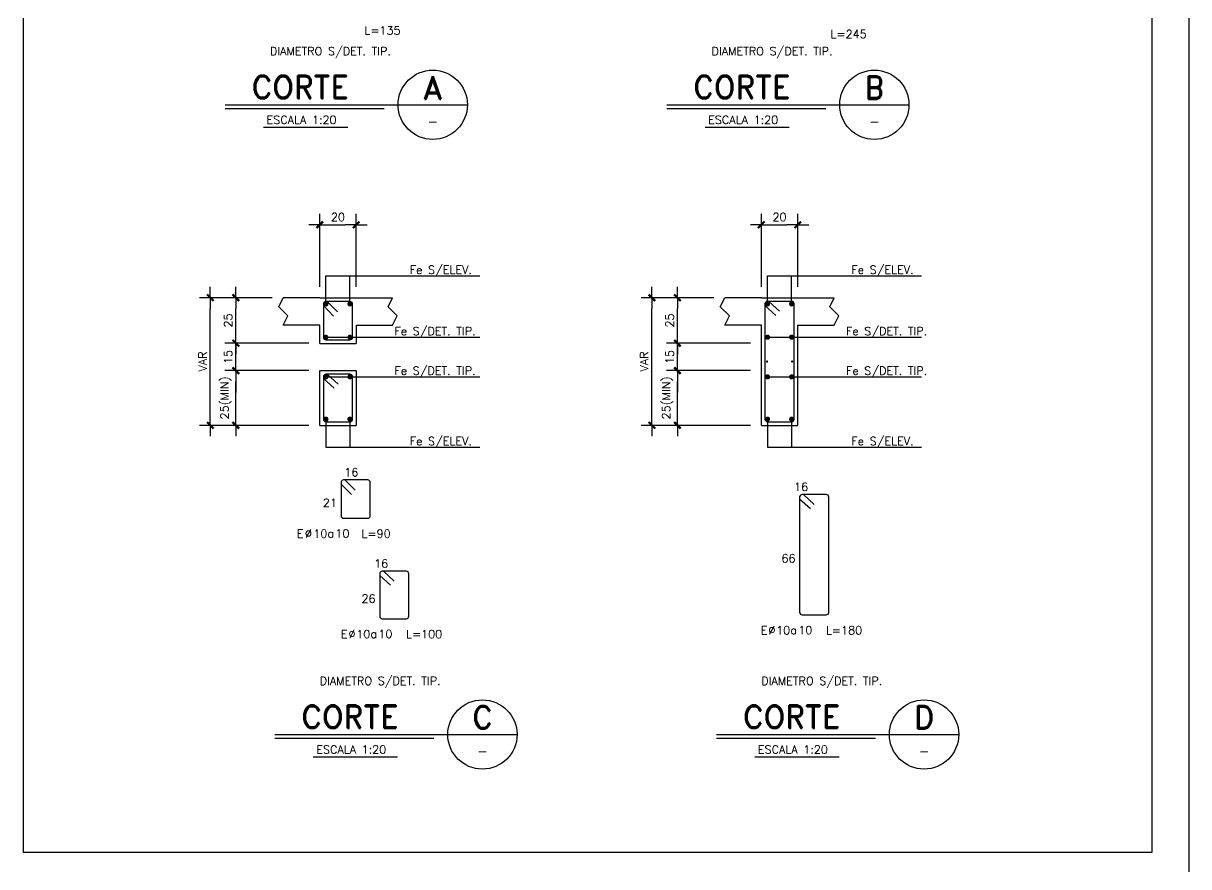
# Model space of a CAD drawing. Extents: x -5655 to 11739, y 66 to 16160.
# Drawn here: x 4089 to 5687, y 903 to 2060 of the extents above; entities that cross this region are included whole.
import ezdxf
from ezdxf.enums import TextEntityAlignment as Align

# ---------------------------------------------------------------- set-up
doc = ezdxf.new("R2010")
doc.units = 0
doc.header["$LTSCALE"] = 30
doc.header["$MEASUREMENT"] = 0
doc.layers.get('0').update_dxf_attribs({"linetype": 'CONTINUOUS'})
for name, color, linetype in [('RLA-CORTES', 5, 'CONTINUOUS'), ('RLA-FE', 7, 'CONTINUOUS'), ('RLA-FORMATO', 7, 'CONTINUOUS')]:
    doc.layers.add(name, color=color, linetype=linetype)
doc.styles.add('ROMANS', font='romans.shx', dxfattribs={"height": 11.25})
doc.styles.add('SIETE50', font='ROMAND.SHX', dxfattribs={"height": 31.5})
doc.dimstyles.new('ING20', dxfattribs={"dimscale": 50, "dimtxt": 0.27, "dimasz": 0.3, "dimexe": 0.3, "dimexo": 1, "dimgap": 0.1, "dimtad": 1, "dimdec": 1, "dimlfac": 0.4, "dimzin": 12, "dimdsep": 46, "dimtxsty": 'ROMANS', "dimblk1": 'TICK1', "dimblk2": 'TICK1', "dimsah": 1, "dimcen": 0.09, "dimse1": 1, "dimse2": 1, "dimclrd": 2, "dimclre": 1, "dimclrt": 3, "dimadec": 0, "dimazin": 0, "dimtfac": 1, "dimtdec": 1, "dimtix": 1, "dimtmove": 2, "dimatfit": 3, "dimldrblk": 'TICK1', "dimfxl": 1, "dimtolj": 1, "dimtzin": 12, "dimarcsym": 0})

# ---------------------------------------------------------------- blocks, each defined once
blk = doc.blocks.new('TITULO_CORTE')
at = {"layer": 'RLA-CORTES', "color": 6}
for p, q in [((-45.8, -250), (286.2, -250)), ((-45.8, -255), (172.2, -255))]:
    blk.add_line(p, q, dxfattribs=at)
at = {"layer": 'RLA-CORTES', "color": 3}
blk.add_line((6.6, -280.5), (122.1, -280.5), dxfattribs=at)
blk.add_circle((238.7, -250), 47.5, dxfattribs=at)
at = {"layer": 'RLA-CORTES', "color": 6, "style": 'SIETE50'}
blk.add_text('CORTE', height=31.5, dxfattribs=at).set_placement((-9.6, -241.4))
at = {"layer": 'RLA-CORTES', "color": 6, "style": 'SIETE50', "flags": 12}
blk.add_attdef('CORTE', text='', height=31.5, dxfattribs=at).set_placement((238.8, -226.4), align=Align.MIDDLE_CENTER)
at = {"layer": 'RLA-CORTES', "color": 3, "style": 'ROMANS', "flags": 12}
blk.add_attdef('ESCALA', (10.9, -276.3), '', height=11.2, dxfattribs=at)
blk.add_attdef('PLANO', text='', height=13, dxfattribs=at).set_placement((238.9, -272.8), align=Align.MIDDLE)
blk = doc.blocks.new('TICK1')
at = {"color": 2}
for points in [[(0, 0), (-1, 0)], [(0, 0), (1, 0)]]:
    blk.add_lwpolyline(points, dxfattribs=at)
at = {"color": 2, "const_width": 0.2}
blk.add_lwpolyline([(-0.3, -0.3), (0.3, 0.3)], dxfattribs=at)
blk = doc.blocks.new('*D1842')
at = {"layer": 'RLA-CORTES', "color": 2, "lineweight": -2, "transparency": 16777216}
blk.add_line((4345.4, 1523.5), (4345.4, 1668.5), dxfattribs=at)
at = {"layer": 'RLA-CORTES', "color": 2, "lineweight": -2, "transparency": 16777216, "xscale": 15, "yscale": 15, "zscale": 15}
for p, rotation in [((4345.4, 1683.5), 90), ((4345.4, 1508.5), 270)]:
    blk.add_blockref('TICK1', p, dxfattribs=dict(at, rotation=rotation))
at = {"layer": 'RLA-CORTES', "color": 3, "transparency": 16777216, "insert": (4334.8, 1596), "char_height": 11.25, "attachment_point": 5, "rotation": 90, "style": 'ROMANS'}
blk.add_mtext('\\A1;VAR', dxfattribs=at)
blk = doc.blocks.new('*D1843')
at = {"layer": 'RLA-CORTES', "color": 2, "lineweight": -2, "transparency": 16777216}
blk.add_line((4510.4, 1783.5), (4530.4, 1783.5), dxfattribs=at)
at = {"layer": 'RLA-CORTES', "color": 2, "lineweight": -2, "transparency": 16777216, "xscale": 15, "yscale": 15, "zscale": 15, "rotation": 180}
blk.add_blockref('TICK1', (4495.4, 1783.5), dxfattribs=at)
at = {"layer": 'RLA-CORTES', "color": 2, "lineweight": -2, "transparency": 16777216, "xscale": 15, "yscale": 15, "zscale": 15}
blk.add_blockref('TICK1', (4545.4, 1783.5), dxfattribs=at)
at = {"layer": 'RLA-CORTES', "color": 3, "transparency": 16777216, "insert": (4520.4, 1794.1), "char_height": 11.25, "attachment_point": 5, "style": 'ROMANS'}
blk.add_mtext('\\A1;20', dxfattribs=at)
blk = doc.blocks.new('PUNTO')
at = {"layer": 'RLA-CORTES', "color": 1}
blk.add_lwpolyline([(0, 0), (0, 19.2), (0, 38.5)], dxfattribs=at)
at = {"layer": 'RLA-CORTES', "color": 2, "const_width": 3.5}
blk.add_lwpolyline([(-1.8, 0, 1), (1.8, 0, 1)], format="xyb", close=True, dxfattribs=at)
blk = doc.blocks.new('PUNTO2')
at = {"layer": 'RLA-CORTES', "color": 2, "const_width": 3.5}
blk.add_lwpolyline([(-1.8, 0, 1), (1.8, 0, 1)], format="xyb", close=True, dxfattribs=at)
at = {"layer": 'RLA-CORTES', "color": 1}
blk.add_lwpolyline([(0, 0), (0, -19.2), (0, -38.5)], dxfattribs=at)
blk = doc.blocks.new('*D1844')
at = {"layer": 'RLA-CORTES', "color": 2, "lineweight": -2, "transparency": 16777216}
for p, q in [((4380.4, 1636), (4380.4, 1651)), ((4380.4, 1583.5), (4380.4, 1621)), ((4380.4, 1568.5), (4380.4, 1553.5))]:
    blk.add_line(p, q, dxfattribs=at)
at = {"layer": 'RLA-CORTES', "color": 2, "lineweight": -2, "transparency": 16777216, "xscale": 15, "yscale": 15, "zscale": 15}
for p, rotation in [((4380.4, 1621), 270), ((4380.4, 1583.5), 90)]:
    blk.add_blockref('TICK1', p, dxfattribs=dict(at, rotation=rotation))
at = {"layer": 'RLA-CORTES', "color": 3, "transparency": 16777216, "insert": (4369.8, 1602.2), "char_height": 11.25, "attachment_point": 5, "rotation": 90, "style": 'ROMANS'}
blk.add_mtext('\\A1;15', dxfattribs=at)
blk = doc.blocks.new('*D1845')
at = {"layer": 'RLA-CORTES', "color": 2, "lineweight": -2, "transparency": 16777216}
blk.add_line((4380.4, 1636), (4380.4, 1668.5), dxfattribs=at)
at = {"layer": 'RLA-CORTES', "color": 2, "lineweight": -2, "transparency": 16777216, "xscale": 15, "yscale": 15, "zscale": 15}
for p, rotation in [((4380.4, 1683.5), 90), ((4380.4, 1621), 270)]:
    blk.add_blockref('TICK1', p, dxfattribs=dict(at, rotation=rotation))
at = {"layer": 'RLA-CORTES', "color": 3, "transparency": 16777216, "insert": (4369.8, 1652.2), "char_height": 11.25, "attachment_point": 5, "rotation": 90, "style": 'ROMANS'}
blk.add_mtext('\\A1;25', dxfattribs=at)
blk = doc.blocks.new('*D1847')
at = {"layer": 'RLA-CORTES', "color": 2, "lineweight": -2, "transparency": 16777216}
blk.add_line((5115.9, 1783.5), (5135.9, 1783.5), dxfattribs=at)
at = {"layer": 'RLA-CORTES', "color": 2, "lineweight": -2, "transparency": 16777216, "xscale": 15, "yscale": 15, "zscale": 15, "rotation": 180}
blk.add_blockref('TICK1', (5100.9, 1783.5), dxfattribs=at)
at = {"layer": 'RLA-CORTES', "color": 2, "lineweight": -2, "transparency": 16777216, "xscale": 15, "yscale": 15, "zscale": 15}
blk.add_blockref('TICK1', (5150.9, 1783.5), dxfattribs=at)
at = {"layer": 'RLA-CORTES', "color": 3, "transparency": 16777216, "insert": (5125.9, 1794.1), "char_height": 11.25, "attachment_point": 5, "style": 'ROMANS'}
blk.add_mtext('\\A1;20', dxfattribs=at)
blk = doc.blocks.new('*D1848')
at = {"layer": 'RLA-CORTES', "color": 2, "lineweight": -2, "transparency": 16777216}
for p, q in [((4985.9, 1636), (4985.9, 1651)), ((4985.9, 1583.5), (4985.9, 1621)), ((4985.9, 1568.5), (4985.9, 1553.5))]:
    blk.add_line(p, q, dxfattribs=at)
at = {"layer": 'RLA-CORTES', "color": 2, "lineweight": -2, "transparency": 16777216, "xscale": 15, "yscale": 15, "zscale": 15}
for p, rotation in [((4985.9, 1621), 270), ((4985.9, 1583.5), 90)]:
    blk.add_blockref('TICK1', p, dxfattribs=dict(at, rotation=rotation))
at = {"layer": 'RLA-CORTES', "color": 3, "transparency": 16777216, "insert": (4975.3, 1602.2), "char_height": 11.25, "attachment_point": 5, "rotation": 90, "style": 'ROMANS'}
blk.add_mtext('\\A1;15', dxfattribs=at)
blk = doc.blocks.new('*D1849')
at = {"layer": 'RLA-CORTES', "color": 2, "lineweight": -2, "transparency": 16777216}
blk.add_line((4985.9, 1636), (4985.9, 1668.5), dxfattribs=at)
at = {"layer": 'RLA-CORTES', "color": 2, "lineweight": -2, "transparency": 16777216, "xscale": 15, "yscale": 15, "zscale": 15}
for p, rotation in [((4985.9, 1683.5), 90), ((4985.9, 1621), 270)]:
    blk.add_blockref('TICK1', p, dxfattribs=dict(at, rotation=rotation))
at = {"layer": 'RLA-CORTES', "color": 3, "transparency": 16777216, "insert": (4975.3, 1652.2), "char_height": 11.25, "attachment_point": 5, "rotation": 90, "style": 'ROMANS'}
blk.add_mtext('\\A1;25', dxfattribs=at)
blk = doc.blocks.new('PUNTO1')
at = {"layer": 'RLA-CORTES', "color": 2, "const_width": 3.5}
blk.add_lwpolyline([(-1.8, 0, 1), (1.8, 0, 1)], format="xyb", close=True, dxfattribs=at)
blk = doc.blocks.new('*D1850')
at = {"layer": 'RLA-CORTES', "color": 2, "lineweight": -2, "transparency": 16777216}
blk.add_line((4380.4, 1523.5), (4380.4, 1568.5), dxfattribs=at)
at = {"layer": 'RLA-CORTES', "color": 2, "lineweight": -2, "transparency": 16777216, "xscale": 15, "yscale": 15, "zscale": 15}
for p, rotation in [((4380.4, 1583.5), 90), ((4380.4, 1508.5), 270)]:
    blk.add_blockref('TICK1', p, dxfattribs=dict(at, rotation=rotation))
at = {"layer": 'RLA-CORTES', "color": 3, "transparency": 16777216, "insert": (4366.8, 1546), "char_height": 11.25, "attachment_point": 5, "rotation": 90, "style": 'ROMANS'}
blk.add_mtext('\\A1;25(MIN)', dxfattribs=at)
blk = doc.blocks.new('*U1853')
for p, q in [((5, -90.7), (19.8, -104.2)), ((10.3, -85), (25.1, -98.5))]:
    blk.add_line(p, q)
at = {"layer": 'RLA-CORTES', "color": 0}
for p, q in [((5, -88.5), (5, -146.5)), ((41.5, -85), (8.5, -85)), ((45, -146.5), (45, -88.5)), ((8.5, -150), (41.5, -150))]:
    blk.add_line(p, q, dxfattribs=at)
for centre, start, end in [((8.5, -88.5), 90, 180), ((41.5, -88.5), 0, 90), ((8.5, -146.5), 180, 270), ((41.5, -146.5), 270, 0)]:
    blk.add_arc(centre, 3.5, start, end, dxfattribs=at)
at = {"layer": 'RLA-FE', "color": 3, "style": 'ROMANS'}
for tag, p, flags in [('PARCIAL1', (-2.6, -80), 8), ('PHI', (-37.8, -176.5), 12), ('A', (-7.7, -176.5), 12), ('ESP', (3.2, -176.5), 12), ('TEXTO_FE1', (41.1, -176.8), 8), ('TIPO', (0.1, -211.5), 13), ('CORTE', (-8.6, -230.7), 13), ('NUM', (-0.7, -250.4), 13)]:
    blk.add_attdef(tag, p, '', height=11.2, dxfattribs=dict(at, flags=flags))
at = {"layer": 'RLA-FE', "color": 3, "style": 'ROMANS', "flags": 8}
for tag, p in [('PARCIAL2', (-0.6, -128.1)), ('ESTRIBO', (-39, -176.8))]:
    blk.add_attdef(tag, text='', height=11.2, dxfattribs=at).set_placement(p, align=Align.RIGHT)
at = {"layer": 'RLA-FE', "color": 3, "style": 'ROMANS', "flags": 12}
blk.add_attdef('DIAM', text='', height=11.2, dxfattribs=at).set_placement((-17.5, -176.8), align=Align.CENTER)
blk = doc.blocks.new('*U1854')
at = {"color": 2}
for p, q in [((5, 64.3), (19.8, 50.8)), ((10.3, 70), (25.1, 56.5))]:
    blk.add_line(p, q, dxfattribs=at)
at = {"layer": 'RLA-CORTES', "color": 2}
for p, q in [((5, 66.5), (5, 8.5)), ((41.5, 70), (8.5, 70)), ((45, 8.5), (45, 66.5)), ((8.5, 5), (41.5, 5))]:
    blk.add_line(p, q, dxfattribs=at)
for centre, start, end in [((8.5, 66.5), 90, 180), ((41.5, 66.5), 0, 90), ((8.5, 8.5), 180, 270), ((41.5, 8.5), 270, 0)]:
    blk.add_arc(centre, 3.5, start, end, dxfattribs=at)
blk = doc.blocks.new('*U1856')
for p, q in [((304.2, 65), (318.4, 50.9)), ((298.9, 59.3), (313, 45.1))]:
    blk.add_line(p, q)
at = {"layer": 'RLA-CORTES', "color": 0}
for p, q in [((335.4, 65), (302.4, 65)), ((298.9, 61.5), (298.9, 16)), ((338.9, 16), (338.9, 61.5)), ((302.4, 12.5), (335.4, 12.5))]:
    blk.add_line(p, q, dxfattribs=at)
for centre, start, end in [((302.4, 61.5), 90, 180), ((335.4, 61.5), 0, 90), ((302.4, 16), 180, 270), ((335.4, 16), 270, 0)]:
    blk.add_arc(centre, 3.5, start, end, dxfattribs=at)
at = {"layer": 'RLA-FE', "color": 3, "style": 'ROMANS'}
for tag, flags, p in [('PARCIAL1', 8, (312.9, 70)), ('DIAM', 12, (270.4, -14.3))]:
    blk.add_attdef(tag, text='', height=11.2, dxfattribs=dict(at, flags=flags)).set_placement(p, align=Align.CENTER)
for tag, flags, p in [('PARCIAL2', 8, (293.3, 28.1)), ('ESTRIBO', 8, (247.2, -14.3)), ('NUM', 13, (464.9, -109.7))]:
    blk.add_attdef(tag, text='', height=11.2, dxfattribs=dict(at, flags=flags)).set_placement(p, align=Align.RIGHT)
for tag, p, flags in [('PHI', (249.4, -14), 12), ('A', (280.2, -14), 12), ('ESP', (291.1, -14), 12), ('TEXTO_FE1', (326.9, -14.3), 8), ('TIPO', (324.9, -72.7), 13), ('CORTE', (313.9, -91.6), 13)]:
    blk.add_attdef(tag, p, '', height=11.2, dxfattribs=dict(at, flags=flags))
blk = doc.blocks.new('*U1858')
at = {"color": 2}
for p, q in [((10.3, 65), (24.5, 50.9)), ((5, 59.3), (19.1, 45.1))]:
    blk.add_line(p, q, dxfattribs=at)
at = {"layer": 'RLA-CORTES', "color": 2}
for p, q in [((41.5, 65), (8.5, 65)), ((5, 61.5), (5, 16)), ((45, 16), (45, 61.5)), ((8.5, 12.5), (41.5, 12.5))]:
    blk.add_line(p, q, dxfattribs=at)
for centre, start, end in [((8.5, 61.5), 90, 180), ((41.5, 61.5), 0, 90), ((8.5, 16), 180, 270), ((41.5, 16), 270, 0)]:
    blk.add_arc(centre, 3.5, start, end, dxfattribs=at)
blk = doc.blocks.new('*U1859')
for p, q in [((5, 9.3), (19.8, -4.2)), ((10.3, 15), (25.1, 1.5))]:
    blk.add_line(p, q)
at = {"layer": 'RLA-CORTES', "color": 0}
for p, q in [((5, 11.5), (5, -146.5)), ((41.5, 15), (8.5, 15)), ((45, -146.5), (45, 11.5)), ((8.5, -150), (41.5, -150))]:
    blk.add_line(p, q, dxfattribs=at)
for centre, start, end in [((8.5, 11.5), 90, 180), ((41.5, 11.5), 0, 90), ((8.5, -146.5), 180, 270), ((41.5, -146.5), 270, 0)]:
    blk.add_arc(centre, 3.5, start, end, dxfattribs=at)
at = {"layer": 'RLA-FE', "color": 3, "style": 'ROMANS'}
for tag, p, flags in [('PARCIAL1', (-2.6, 20), 8), ('PHI', (-37.8, -176.5), 12), ('A', (-7.7, -176.5), 12), ('ESP', (3.2, -176.5), 12), ('TEXTO_FE1', (41.1, -176.8), 8), ('TIPO', (0.1, -211.5), 13), ('CORTE', (-8.6, -230.7), 13), ('NUM', (-0.7, -250.4), 13)]:
    blk.add_attdef(tag, p, '', height=11.2, dxfattribs=dict(at, flags=flags))
at = {"layer": 'RLA-FE', "color": 3, "style": 'ROMANS', "flags": 8}
for tag, p in [('PARCIAL2', (-0.6, -78.1)), ('ESTRIBO', (-39, -176.8))]:
    blk.add_attdef(tag, text='', height=11.2, dxfattribs=at).set_placement(p, align=Align.RIGHT)
at = {"layer": 'RLA-FE', "color": 3, "style": 'ROMANS', "flags": 12}
blk.add_attdef('DIAM', text='', height=11.2, dxfattribs=at).set_placement((-17.5, -176.8), align=Align.CENTER)
blk = doc.blocks.new('*U1860')
at = {"color": 2}
for p, q in [((5, 164.3), (19.8, 150.8)), ((10.3, 170), (25.1, 156.5))]:
    blk.add_line(p, q, dxfattribs=at)
at = {"layer": 'RLA-CORTES', "color": 2}
for p, q in [((5, 166.5), (5, 8.5)), ((41.5, 170), (8.5, 170)), ((45, 8.5), (45, 166.5)), ((8.5, 5), (41.5, 5))]:
    blk.add_line(p, q, dxfattribs=at)
for centre, start, end in [((8.5, 166.5), 90, 180), ((41.5, 166.5), 0, 90), ((8.5, 8.5), 180, 270), ((41.5, 8.5), 270, 0)]:
    blk.add_arc(centre, 3.5, start, end, dxfattribs=at)
blk = doc.blocks.new('*D1861')
at = {"layer": 'RLA-CORTES', "color": 2, "lineweight": -2, "transparency": 16777216}
blk.add_line((4950.9, 1523.5), (4950.9, 1668.5), dxfattribs=at)
at = {"layer": 'RLA-CORTES', "color": 2, "lineweight": -2, "transparency": 16777216, "xscale": 15, "yscale": 15, "zscale": 15}
for p, rotation in [((4950.9, 1683.5), 90), ((4950.9, 1508.5), 270)]:
    blk.add_blockref('TICK1', p, dxfattribs=dict(at, rotation=rotation))
at = {"layer": 'RLA-CORTES', "color": 3, "transparency": 16777216, "insert": (4940.3, 1596), "char_height": 11.25, "attachment_point": 5, "rotation": 90, "style": 'ROMANS'}
blk.add_mtext('\\A1;VAR', dxfattribs=at)
blk = doc.blocks.new('*D1862')
at = {"layer": 'RLA-CORTES', "color": 2, "lineweight": -2, "transparency": 16777216}
blk.add_line((4985.9, 1523.5), (4985.9, 1568.5), dxfattribs=at)
at = {"layer": 'RLA-CORTES', "color": 2, "lineweight": -2, "transparency": 16777216, "xscale": 15, "yscale": 15, "zscale": 15}
for p, rotation in [((4985.9, 1583.5), 90), ((4985.9, 1508.5), 270)]:
    blk.add_blockref('TICK1', p, dxfattribs=dict(at, rotation=rotation))
at = {"layer": 'RLA-CORTES', "color": 3, "transparency": 16777216, "insert": (4972.4, 1546), "char_height": 11.25, "attachment_point": 5, "rotation": 90, "style": 'ROMANS'}
blk.add_mtext('\\A1;25(MIN)', dxfattribs=at)

msp = doc.modelspace()

# ---------------------------------------------------------------- linework, layer by layer
at = {"layer": 'RLA-CORTES', "color": 1}
for p, q in [((4495.417, 1698.456), (4495.417, 1798.456)), ((4545.417, 1698.456), (4545.417, 1798.456)), ((5100.939, 1698.456), (5100.939, 1798.456)), ((5150.939, 1698.456), (5150.939, 1798.456)), ((4503.917, 1713.456), (4715.001, 1713.456)), ((5109.439, 1713.456), (5320.523, 1713.456)), ((4430.417, 1683.456), (4330.417, 1683.456)), ((5035.939, 1683.456), (4935.939, 1683.456)), ((4480.417, 1620.956), (4365.417, 1620.956)), ((4503.917, 1629.29), (4715.001, 1629.29)), ((5085.939, 1620.956), (4970.939, 1620.956)), ((5109.439, 1629.29), (5320.523, 1629.29)), ((4480.417, 1583.456), (4365.417, 1583.456)), ((5085.939, 1583.456), (4970.939, 1583.456)), ((4503.917, 1574.956), (4715.001, 1574.956)), ((5109.439, 1574.956), (5320.523, 1574.956)), ((4480.417, 1508.456), (4330.417, 1508.456)), ((5085.939, 1508.456), (4935.939, 1508.456)), ((4503.917, 1478.456), (4715.001, 1478.456)), ((5109.439, 1478.456), (5320.523, 1478.456))]:
    msp.add_line(p, q, dxfattribs=at)
at = {"layer": 'RLA-CORTES'}
for p, q in [((4495.417, 1683.456), (4445.417, 1683.456)), ((4495.417, 1683.456), (4545.417, 1683.456)), ((4545.417, 1683.456), (4595.417, 1683.456)), ((5100.939, 1683.456), (5050.939, 1683.456)), ((5100.939, 1683.456), (5150.939, 1683.456)), ((5150.939, 1683.456), (5200.939, 1683.456)), ((4495.417, 1645.956), (4445.417, 1645.956)), ((4495.417, 1620.79), (4495.417, 1645.956)), ((4545.417, 1645.956), (4545.417, 1620.79)), ((4545.417, 1645.956), (4595.417, 1645.956)), ((5100.939, 1645.956), (5050.939, 1645.956)), ((5100.939, 1508.456), (5100.939, 1645.956)), ((5150.939, 1645.956), (5200.939, 1645.956)), ((5150.939, 1508.456), (5150.939, 1645.956)), ((4495.417, 1620.79), (4545.417, 1620.79)), ((4495.417, 1508.456), (4495.417, 1583.456)), ((4495.417, 1583.456), (4545.417, 1583.456)), ((4545.417, 1583.456), (4545.417, 1508.456)), ((4495.417, 1508.456), (4545.417, 1508.456)), ((5100.939, 1508.456), (5150.939, 1508.456))]:
    msp.add_line(p, q, dxfattribs=at)
at = {"layer": 'RLA-CORTES', "color": 2}
msp.add_lwpolyline([(4088.996, 923.098), (5636.9, 923.098), (5636.9, 4023.098), (4088.996, 4023.098)], close=True, dxfattribs=at)
for points in [[(4445.417, 1645.956), (4451.667, 1658.456), (4439.167, 1670.956), (4445.417, 1683.456)], [(4595.417, 1645.956), (4601.667, 1658.456), (4589.167, 1670.956), (4595.417, 1683.456)], [(5050.939, 1645.956), (5057.189, 1658.456), (5044.689, 1670.956), (5050.939, 1683.456)], [(5200.939, 1645.956), (5207.189, 1658.456), (5194.689, 1670.956), (5200.939, 1683.456)]]:
    msp.add_lwpolyline(points, dxfattribs=at)
for points, const_width in [([(4502.167, 1629.29, 1), (4505.667, 1629.29, 1)], 3.5), ([(4535.167, 1629.29, 1), (4538.667, 1629.29, 1)], 3.5), ([(5108.739, 1595.206, -1), (5108.739, 1596.706, -1)], 1.5), ([(5143.139, 1595.206, -1), (5143.139, 1596.706, -1)], 1.5), ([(4502.167, 1574.953, 1), (4505.667, 1574.953, 1)], 3.5), ([(4535.167, 1574.953, 1), (4538.667, 1574.953, 1)], 3.5)]:
    msp.add_lwpolyline(points, format="xyb", close=True, dxfattribs=dict(at, const_width=const_width))
at = {"layer": 'RLA-FORMATO', "color": 6, "linetype": 'Continuous'}
msp.add_line((5686.9, 4123.098), (5686.9, 68.098), dxfattribs=at)

# ---------------------------------------------------------------- block references
for name, p in [('PUNTO', (4503.917, 1674.956)), ('PUNTO', (5109.439, 1674.956)), ('PUNTO1', (5109.439, 1629.29)), ('PUNTO1', (5142.439, 1629.29)), ('PUNTO1', (5109.439, 1574.956)), ('PUNTO1', (5142.439, 1574.956)), ('PUNTO2', (4503.917, 1516.956)), ('PUNTO2', (4536.917, 1516.956)), ('PUNTO2', (5109.439, 1516.956)), ('PUNTO2', (5142.441, 1516.956)), ('*U1854', (4495.417, 1508.456)), ('*U1860', (5100.939, 1508.456))]:
    msp.add_blockref(name, p)
at = {"layer": 'RLA-CORTES'}
ref = msp.add_blockref('TITULO_CORTE', (4411.674, 2198.096), dxfattribs=at)
ref.add_attrib('ESCALA', 'ESCALA 1:20', (4422.552, 1921.844), dxfattribs={"color": 3, "height": 11.25, "style": 'ROMANS'})
ref.add_attrib('CORTE', 'A', dxfattribs={"color": 6, "height": 31.5, "style": 'SIETE50'}).set_placement((4650.466, 1971.697), align=Align.MIDDLE_CENTER)
ref.add_attrib('PLANO', '-', dxfattribs={"color": 3, "height": 13, "style": 'ROMANS'}).set_placement((4650.54, 1925.303), align=Align.MIDDLE)
ref = msp.add_blockref('TITULO_CORTE', (5017.196, 2198.096), dxfattribs=at)
ref.add_attrib('ESCALA', 'ESCALA 1:20', (5028.074, 1921.844), dxfattribs={"color": 3, "height": 11.25, "style": 'ROMANS'})
ref.add_attrib('CORTE', 'B', dxfattribs={"color": 6, "height": 31.5, "style": 'SIETE50'}).set_placement((5255.987, 1971.697), align=Align.MIDDLE_CENTER)
ref.add_attrib('PLANO', '-', dxfattribs={"color": 3, "height": 13, "style": 'ROMANS'}).set_placement((5256.062, 1925.303), align=Align.MIDDLE)
ref = msp.add_blockref('TITULO_CORTE', (4479.851, 1334.44), dxfattribs=at)
ref.add_attrib('ESCALA', 'ESCALA 1:20', (4490.729, 1058.188), dxfattribs={"color": 3, "height": 11.25, "style": 'ROMANS'})
ref.add_attrib('CORTE', 'C', dxfattribs={"color": 6, "height": 31.5, "style": 'SIETE50'}).set_placement((4718.643, 1108.041), align=Align.MIDDLE_CENTER)
ref.add_attrib('PLANO', '-', dxfattribs={"color": 3, "height": 13, "style": 'ROMANS'}).set_placement((4718.717, 1061.646), align=Align.MIDDLE)
ref = msp.add_blockref('TITULO_CORTE', (5085.373, 1334.44), dxfattribs=at)
ref.add_attrib('ESCALA', 'ESCALA 1:20', (5096.251, 1058.188), dxfattribs={"color": 3, "height": 11.25, "style": 'ROMANS'})
ref.add_attrib('CORTE', 'D', dxfattribs={"color": 6, "height": 31.5, "style": 'SIETE50'}).set_placement((5324.164, 1108.041), align=Align.MIDDLE_CENTER)
ref.add_attrib('PLANO', '-', dxfattribs={"color": 3, "height": 13, "style": 'ROMANS'}).set_placement((5324.239, 1061.646), align=Align.MIDDLE)
at = {"layer": 'RLA-FE'}
for name, p in [('PUNTO', (4536.917, 1674.956)), ('PUNTO', (5142.439, 1674.956)), ('PUNTO2', (4536.917, 1516.956)), ('PUNTO2', (5142.439, 1516.956)), ('*U1858', (4495.417, 1613.29))]:
    msp.add_blockref(name, p, dxfattribs=at)
ref = msp.add_blockref('*U1853', (4572.619, 1393.282), dxfattribs=at)
ref.add_attrib('DIAM', '10', dxfattribs={"color": 3, "height": 11.25, "style": 'ROMANS'}).set_placement((4555.136, 1216.524), align=Align.CENTER)
ref.add_attrib('ESTRIBO', 'E', dxfattribs={"color": 3, "height": 11.25, "style": 'ROMANS'}).set_placement((4533.644, 1216.524), align=Align.RIGHT)
ref.add_attrib('TEXTO_FE1', 'L=100', (4613.711, 1216.524), dxfattribs={"color": 3, "height": 11.25, "style": 'ROMANS'})
ref.add_attrib('PHI', '%%C', (4534.836, 1216.738), dxfattribs={"color": 3, "height": 11.25, "style": 'ROMANS'})
ref.add_attrib('A', 'a', (4564.927, 1216.738), dxfattribs={"color": 3, "height": 11.25, "style": 'ROMANS'})
ref.add_attrib('ESP', '10', (4575.781, 1216.738), dxfattribs={"color": 3, "height": 11.25, "style": 'ROMANS'})
ref.add_attrib('PARCIAL1', '16', (4570.052, 1313.268), dxfattribs={"color": 3, "height": 11.25, "style": 'ROMANS'})
ref.add_attrib('PARCIAL2', '26', dxfattribs={"color": 3, "height": 11.25, "style": 'ROMANS'}).set_placement((4572.01, 1265.144), align=Align.RIGHT)
ref = msp.add_blockref('*U1859', (5148.421, 1398.534), dxfattribs=at)
ref.add_attrib('DIAM', '10', dxfattribs={"color": 3, "height": 11.25, "style": 'ROMANS'}).set_placement((5130.937, 1221.776), align=Align.CENTER)
ref.add_attrib('ESTRIBO', 'E', dxfattribs={"color": 3, "height": 11.25, "style": 'ROMANS'}).set_placement((5109.446, 1221.776), align=Align.RIGHT)
ref.add_attrib('TEXTO_FE1', 'L=180', (5189.513, 1221.776), dxfattribs={"color": 3, "height": 11.25, "style": 'ROMANS'})
ref.add_attrib('PHI', '%%C', (5110.637, 1221.99), dxfattribs={"color": 3, "height": 11.25, "style": 'ROMANS'})
ref.add_attrib('A', 'a', (5140.729, 1221.99), dxfattribs={"color": 3, "height": 11.25, "style": 'ROMANS'})
ref.add_attrib('ESP', '10', (5151.583, 1221.99), dxfattribs={"color": 3, "height": 11.25, "style": 'ROMANS'})
ref.add_attrib('PARCIAL1', '16', (5145.853, 1418.52), dxfattribs={"color": 3, "height": 11.25, "style": 'ROMANS'})
ref.add_attrib('PARCIAL2', '66', dxfattribs={"color": 3, "height": 11.25, "style": 'ROMANS'}).set_placement((5147.811, 1320.396), align=Align.RIGHT)
ref = msp.add_blockref('*U1856', (4225.791, 1368.509), dxfattribs=at)
ref.add_attrib('DIAM', '10', dxfattribs={"color": 3, "height": 11.25, "style": 'ROMANS'}).set_placement((4496.22, 1354.251), align=Align.CENTER)
ref.add_attrib('ESTRIBO', 'E', dxfattribs={"color": 3, "height": 11.25, "style": 'ROMANS'}).set_placement((4473.034, 1354.251), align=Align.RIGHT)
ref.add_attrib('TEXTO_FE1', 'L=90', (4552.679, 1354.251), dxfattribs={"color": 3, "height": 11.25, "style": 'ROMANS'})
ref.add_attrib('PHI', '%%C', (4475.158, 1354.465), dxfattribs={"color": 3, "height": 11.25, "style": 'ROMANS'})
ref.add_attrib('A', 'a', (4506.011, 1354.465), dxfattribs={"color": 3, "height": 11.25, "style": 'ROMANS'})
ref.add_attrib('ESP', '10', (4516.866, 1354.465), dxfattribs={"color": 3, "height": 11.25, "style": 'ROMANS'})
ref.add_attrib('PARCIAL1', '16', dxfattribs={"color": 3, "height": 11.25, "style": 'ROMANS'}).set_placement((4538.694, 1438.495), align=Align.CENTER)
ref.add_attrib('PARCIAL2', '21', dxfattribs={"color": 3, "height": 11.25, "style": 'ROMANS'}).set_placement((4519.082, 1396.622), align=Align.RIGHT)

# ---------------------------------------------------------------- texts
at = {"layer": 'RLA-CORTES', "color": 9, "style": 'ROMANS'}
for s, p in [('Fe S/ELEV.', (4661.512, 1721.042)), ('Fe S/ELEV.', (5267.033, 1721.042)), ('Fe S/DET. TIP.', (4653.502, 1636.876)), ('Fe S/DET. TIP.', (5272.69, 1636.876)), ('Fe S/DET. TIP.', (4653.502, 1582.542)), ('Fe S/DET. TIP.', (5272.69, 1582.542)), ('Fe S/ELEV.', (4661.512, 1486.042)), ('Fe S/ELEV.', (5267.033, 1486.042))]:
    msp.add_text(s, height=11.25, dxfattribs=at).set_placement(p, align=Align.MIDDLE)
at = {"layer": 'RLA-FE', "color": 3, "style": 'ROMANS'}
for s, p in [('L=135', (4556.584, 2044.31)), ('L=245', (5195.755, 2039.443)), ('DIAMETRO S/DET. TIP.', (4427.174, 2015.975)), ('DIAMETRO S/DET. TIP.', (5032.696, 2015.975)), ('DIAMETRO S/DET. TIP.', (4495.351, 1152.319)), ('DIAMETRO S/DET. TIP.', (5100.873, 1152.319))]:
    msp.add_text(s, height=11.25, dxfattribs=at).set_placement(p)

# ---------------------------------------------------------------- dimensions: what is measured, and where the dimension line sits
at = {"layer": 'RLA-CORTES'}
for base, p1, p2, picture, middle in [((4545.417, 1783.456), (4495.417, 1783.456), (4545.417, 1783.456), '*D1843', (4520.417, 1794.081)), ((5150.939, 1783.456), (5100.939, 1783.456), (5150.939, 1783.456), '*D1847', (5125.939, 1794.081))]:
    dim = msp.add_linear_dim(base=base, p1=p1, p2=p2, dimstyle='ING20', dxfattribs=at)
    dim.commit()
    dim.dimension.update_dxf_attribs({"geometry": picture, "text_midpoint": middle})
for base, p1, p2, text, picture, middle in [((4345.417, 1683.456), (4345.417, 1508.456), (4345.417, 1683.456), 'VAR', '*D1842', (4334.792, 1595.956)), ((4950.939, 1683.456), (4950.939, 1508.456), (4950.939, 1683.456), 'VAR', '*D1861', (4940.314, 1595.956)), ((4380.417, 1583.456), (4380.417, 1508.456), (4430.417, 1583.456), '25(MIN)', '*D1850', (4366.845, 1545.956)), ((4985.939, 1583.456), (4985.939, 1508.456), (5035.939, 1583.456), '25(MIN)', '*D1862', (4972.367, 1545.956))]:
    dim = msp.add_linear_dim(base=base, p1=p1, p2=p2, angle=90, text=text, dimstyle='ING20', dxfattribs=at)
    dim.commit()
    dim.dimension.update_dxf_attribs({"geometry": picture, "text_midpoint": middle})
for base, p1, p2, picture, middle in [((4380.417, 1683.456), (4380.417, 1620.956), (4430.417, 1683.456), '*D1845', (4369.792, 1652.206)), ((4985.939, 1683.456), (4985.939, 1620.956), (5035.939, 1683.456), '*D1849', (4975.314, 1652.206)), ((4380.417, 1620.956), (4380.417, 1583.456), (4380.417, 1620.956), '*D1844', (4369.792, 1602.206)), ((4985.939, 1620.956), (4985.939, 1583.456), (4985.939, 1620.956), '*D1848', (4975.314, 1602.206))]:
    dim = msp.add_linear_dim(base=base, p1=p1, p2=p2, angle=90, dimstyle='ING20', dxfattribs=at)
    dim.commit()
    dim.dimension.update_dxf_attribs({"geometry": picture, "text_midpoint": middle})

doc.saveas('drawing.dxf')
